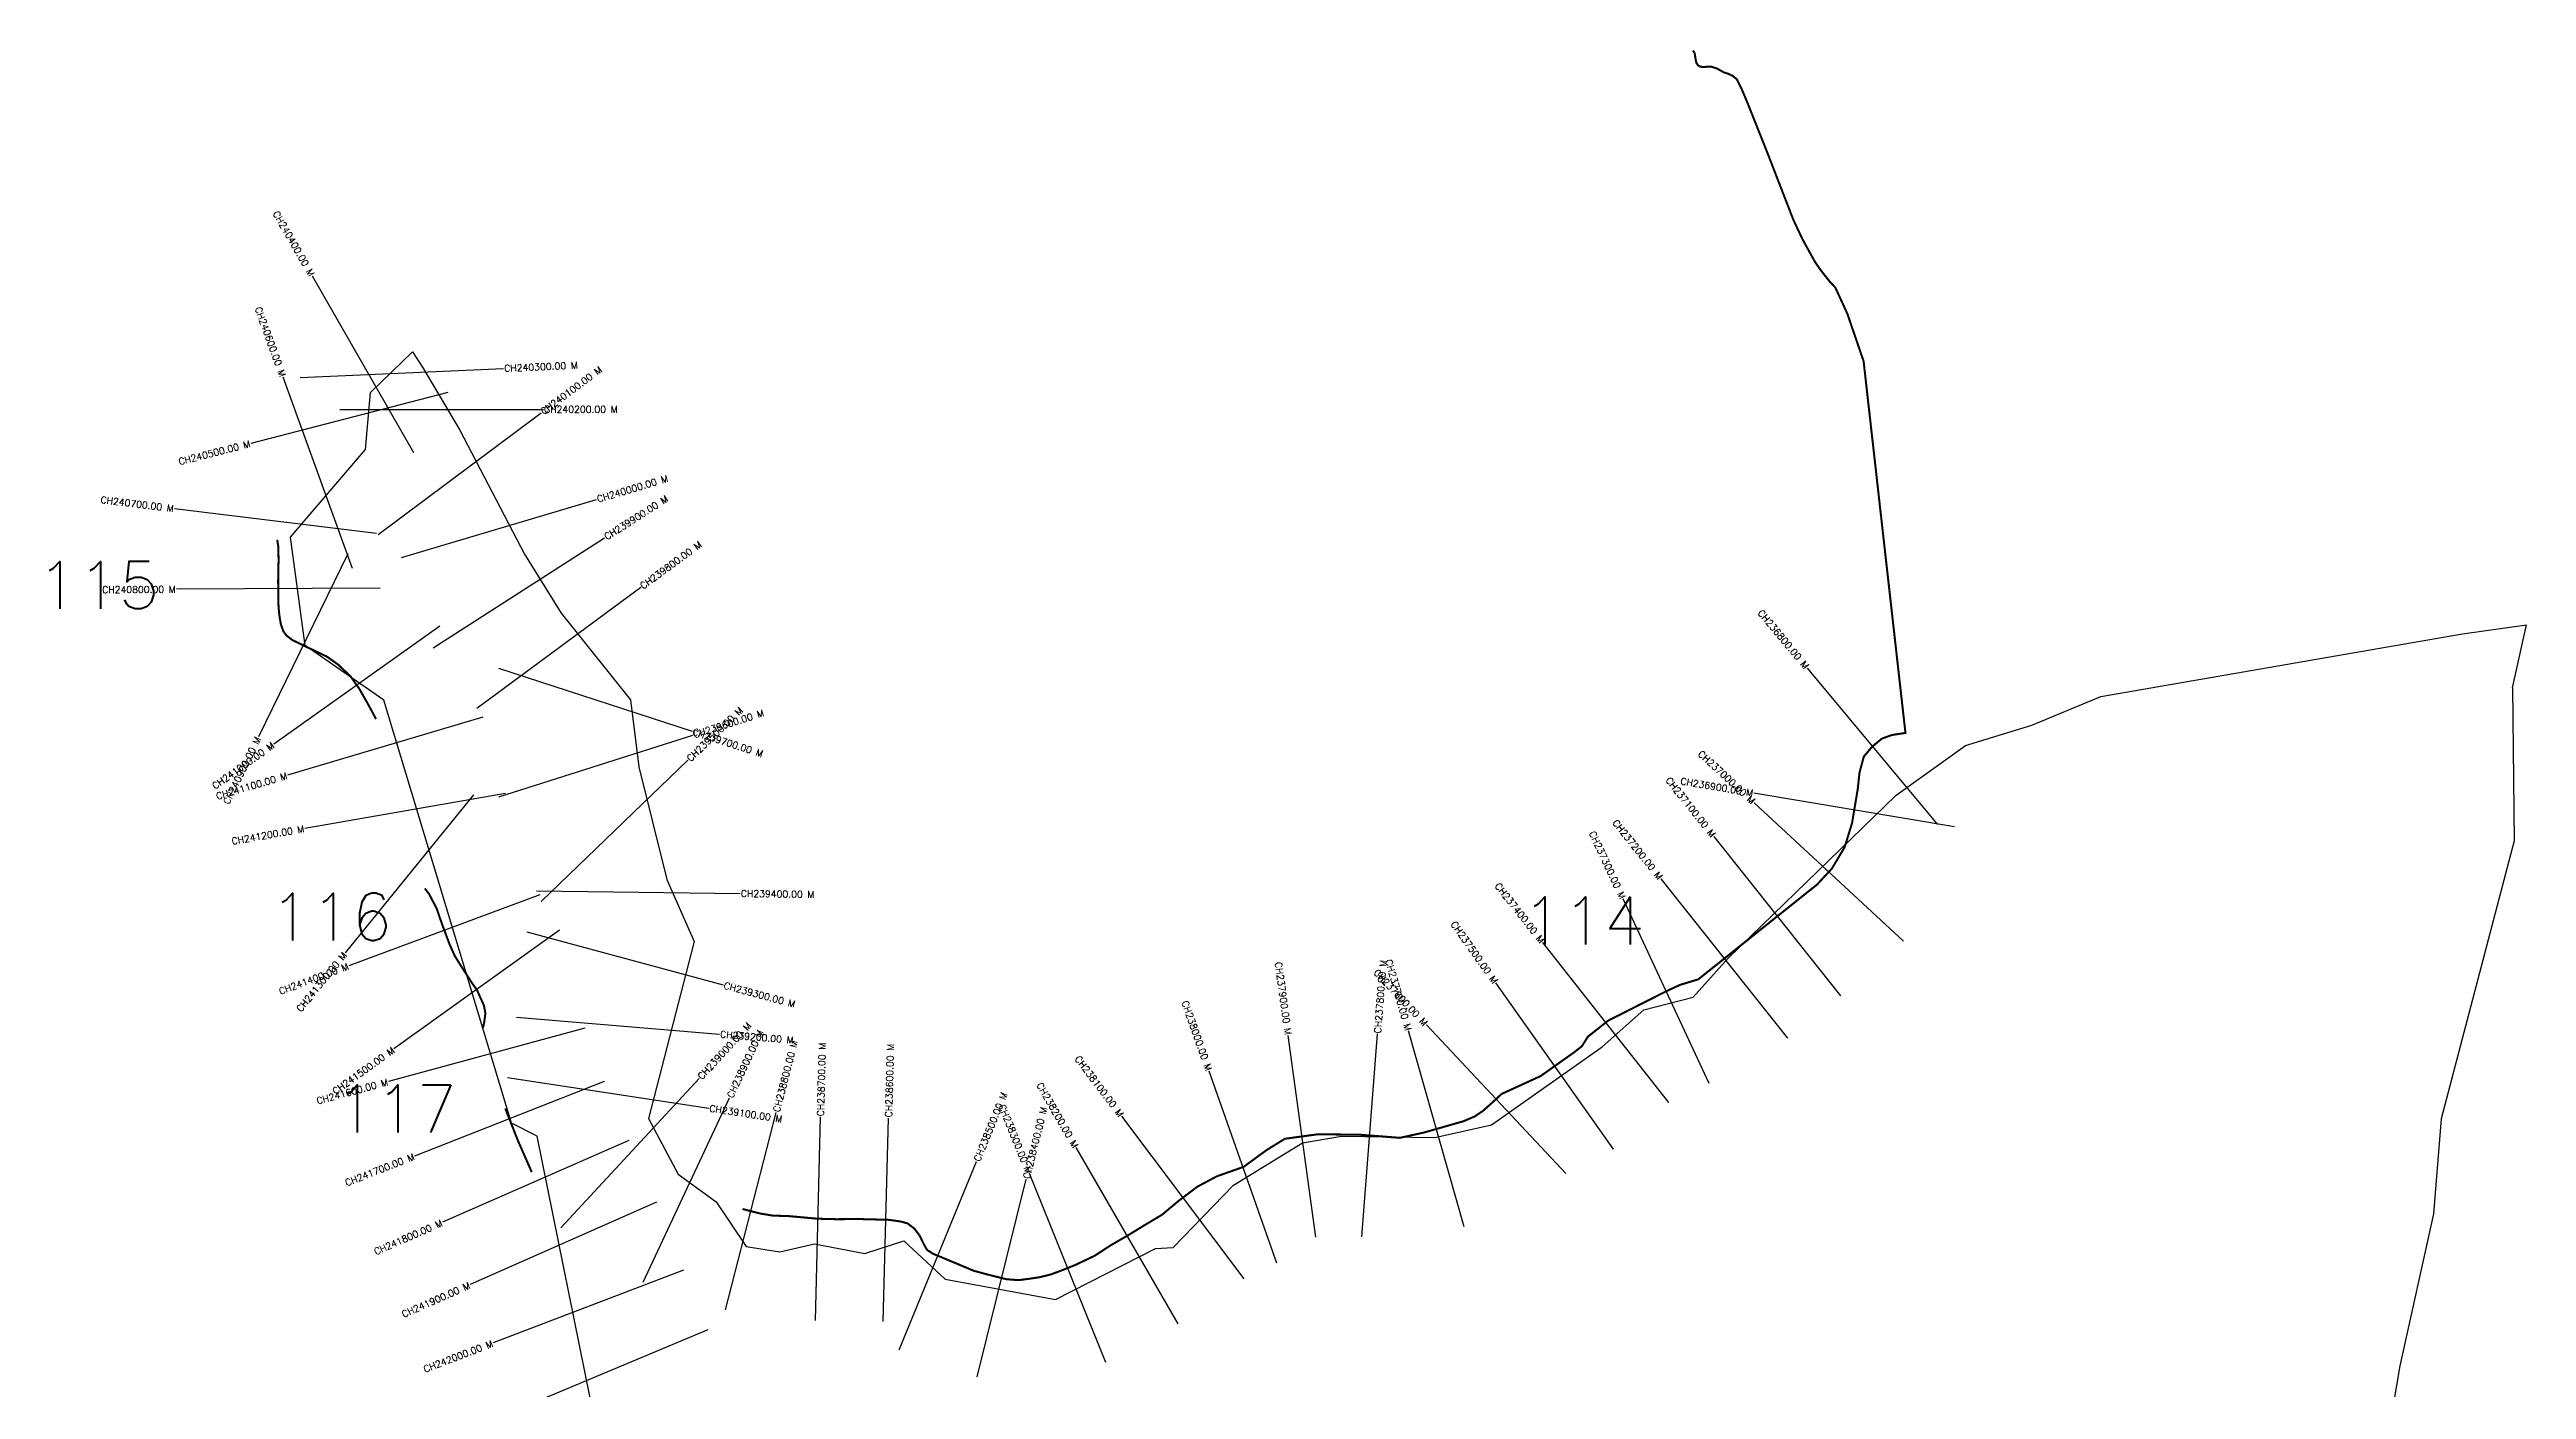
# Model space of a CAD drawing. Header units: metres. Extents: x 278557 to 282207, y 2047960 to 2051775.
# Drawn here: x 278557 to 282207, y 2049801 to 2051775 of the extents above; entities that cross this region are included whole.
import ezdxf
from ezdxf.enums import TextEntityAlignment as Align

# ---------------------------------------------------------------- set-up
doc = ezdxf.new("R2010")
doc.units = ezdxf.units.M
for name, color, linetype in [('CS', 134, 'Continuous'), ('CSMark', 6, 'Continuous'), ('NATURALLY PROTECTED', 3, 'Continuous'), ('village', 3, 'Continuous')]:
    doc.layers.add(name, color=color, linetype=linetype)
doc.styles.get("Standard").update_dxf_attribs({"font": 'simplex.shx'})

msp = doc.modelspace()

# ---------------------------------------------------------------- linework, layer by layer
at = {"color": 6, "flags": 128}
msp.add_lwpolyline([(282186.2, 2050834.5), (282206.6, 2050927.5)], dxfattribs=at)
at = {"layer": 'CS'}
for p, q in [((279093.6, 2051181.1), (278944.1, 2051441.2)), ((279003.1, 2051010.5), (278900.9, 2051292.5)), ((278925.9, 2051292), (279225.6, 2051305.3)), ((279143.5, 2051269.6), (278853, 2051194.8)), ((278984.4, 2051244.9), (279284.4, 2051244.9)), ((279040.7, 2051060.6), (279281.2, 2051239.8)), ((279038.4, 2051062), (278740.6, 2051098.6)), ((279075.2, 2051026.5), (279362.7, 2051112.2)), ((278996.2, 2051032.1), (278864.5, 2050762.5)), ((279122, 2050893.6), (279374.5, 2051055.5)), ((279043.6, 2050981.5), (278743.6, 2050979.8)), ((279186.1, 2050804.9), (279427.7, 2050982.7)), ((279131.6, 2050925.5), (278887, 2050751.8)), ((279218.4, 2050863.7), (279503.7, 2050770.8)), ((281339, 2050633.1), (281147, 2050863.6)), ((279194.9, 2050791.2), (278907.4, 2050705.7)), ((279218.6, 2050674), (279504.6, 2050764.9)), ((279281.1, 2050519.9), (279497.3, 2050727.9)), ((279228.3, 2050678.9), (278932.7, 2050627.2)), ((279181.5, 2050677.1), (278992.4, 2050444.2)), ((281364, 2050629.7), (281068.1, 2050679.4)), ((281288.6, 2050461.5), (281068.5, 2050665.3)), ((281196.5, 2050381), (281009.4, 2050615.5)), ((281118.4, 2050318.6), (280931.3, 2050553.1)), ((279279, 2050529.6), (278997.8, 2050425.1)), ((279274.3, 2050535.5), (279574.3, 2050531.7)), ((281002.2, 2050251.5), (280875.6, 2050523.5)), ((279308, 2050477.4), (279064.1, 2050302.6)), ((279259.9, 2050475.1), (279549.5, 2050396.8)), ((280942.9, 2050223.8), (280757.3, 2050459.4)), ((280861.4, 2050154.9), (280688.1, 2050399.8)), ((279345.4, 2050333.2), (279055.9, 2050254.4)), ((279244.9, 2050349.2), (279543.9, 2050324.5)), ((280790.9, 2050119.2), (280585.5, 2050337.9)), ((280422.6, 2050025), (280382.1, 2050322.3)), ((280490.6, 2050025.5), (280513.5, 2050324.6)), ((280641.3, 2050040.4), (280559.4, 2050329)), ((279231.6, 2050260.5), (279528.2, 2050215.5)), ((279310, 2050038.9), (279513.7, 2050259.1)), ((280365.3, 2049987), (280265.6, 2050270)), ((279373.8, 2050254.4), (279094.6, 2050144.8)), ((279431.5, 2049958.7), (279558.5, 2050230.4)), ((279552.5, 2049918.4), (279627.2, 2050208.9)), ((279685.3, 2049902.4), (279692.7, 2050202.3)), ((279784.9, 2049900.9), (279793, 2050200.8)), ((280317.2, 2049963.9), (280136.6, 2050203.4)), ((279410.5, 2050167.8), (279135.8, 2050047.2)), ((280219.7, 2049897.4), (280069.6, 2050157.1)), ((279808.7, 2049859), (279922.4, 2050136.7)), ((280113.2, 2049840.7), (280000.7, 2050118.8)), ((279450.8, 2050076.8), (279176.5, 2049955.3)), ((279923.7, 2049819.4), (279995.8, 2050110.6)), ((279490.6, 2049976.7), (279210.4, 2049869.5)), ((279526.7, 2049888.5), (279250, 2049772.6))]:
    msp.add_line(p, q, dxfattribs=at)
at = {"layer": 'NATURALLY PROTECTED', "const_width": 3, "flags": 128}
for points in [[(280978.1, 2051773.6), (280979.9, 2051771.7), (280981.1, 2051768.6), (280982, 2051762.5), (280982.6, 2051758.7), (280983.6, 2051755.2), (280985.7, 2051751.8), (280989.2, 2051749.9), (280993.2, 2051749.3), (280999.2, 2051749.7), (281005.8, 2051749.7), (281013.8, 2051747.1), (281024.3, 2051741.2), (281029.8, 2051739.6), (281036.8, 2051736.4), (281042.9, 2051731.4), (281049.6, 2051718.2), (281058.9, 2051696.1), (281087.6, 2051624.1), (281126.3, 2051524.3), (281140, 2051495.2), (281158.3, 2051462), (281167.5, 2051448.9), (281179.9, 2051433.1), (281188.2, 2051424.4), (281206, 2051385.5), (281229.8, 2051316), (281291.5, 2050768.2), (281271.5, 2050765.1), (281256.8, 2050759.8), (281242.1, 2050747.6), (281230.1, 2050733.2), (281223.8, 2050709.7), (281221.2, 2050685.3), (281212.8, 2050635.2), (281201.9, 2050599.8), (281183, 2050568.2), (281161.3, 2050544.8), (280986.2, 2050405.1), (280959.1, 2050396.9), (280938.7, 2050387.4), (280853.5, 2050344.3), (280823.7, 2050320.8), (280814.6, 2050306.5), (280803, 2050297.4), (280753.9, 2050262.6), (280696.3, 2050236.2), (280684.7, 2050225.3), (280668.9, 2050211.3), (280657, 2050203.2), (280639.8, 2050195.9), (280581.6, 2050179.3), (280546.5, 2050171.6), (280485.6, 2050176.3), (280424.7, 2050176.7), (280377, 2050170.2), (280349.6, 2050153.2), (280316.2, 2050128.8), (280276.8, 2050114.9), (280248.2, 2050099.7), (280220.8, 2050079), (280195.9, 2050058.2), (280168.1, 2050041.6), (280145.1, 2050027.5), (280120.6, 2050013.4), (280096.5, 2049997.7), (280068, 2049984.2), (280049.1, 2049976.6), (280031.5, 2049970.1), (280016, 2049966.3), (280000.1, 2049963.9), (279984.8, 2049961.9), (279966.9, 2049963.2), (279941.6, 2049969.5), (279918.5, 2049975.7), (279897.6, 2049984.5), (279869.2, 2049996.4), (279858.2, 2050000.9), (279849.7, 2050006.5), (279844.7, 2050015.4), (279838.9, 2050027.3), (279831.3, 2050037.6), (279820.8, 2050045.6), (279810, 2050048.5), (279792.8, 2050050.8), (279750.2, 2050051.9), (279715.9, 2050051.7), (279688.6, 2050052.4), (279644.2, 2050056.4), (279622.9, 2050056.9), (279604.1, 2050060), (279580.6, 2050066), (279577.8, 2050066.8)], [(278892.1, 2051052.7), (278893.7, 2051042.7), (278894.1, 2051023.4), (278893.5, 2050992.6), (278893.7, 2050967), (278894.1, 2050952.4), (278895.7, 2050938.3), (278897.6, 2050927.8), (278901.2, 2050917.9), (278905.6, 2050911.8), (278914.6, 2050905), (278931.4, 2050896.8), (278949.6, 2050888.1), (278965.9, 2050880.3), (278982.2, 2050868.6), (279000.1, 2050851.6), (279012.9, 2050833.5), (279025.2, 2050811.9), (279036.4, 2050791.2), (279037.5, 2050788.4)], [(279109.6, 2050539.1), (279115.8, 2050531), (279127.1, 2050509.4), (279134.7, 2050487.3), (279146.1, 2050456.7), (279153.6, 2050439.9), (279161.5, 2050427.1), (279179.6, 2050399), (279186.6, 2050389.2), (279191.4, 2050378.3), (279196.8, 2050366.4), (279198.9, 2050354.9), (279197.1, 2050341.4), (279195.3, 2050333.8)], [(279228.2, 2050214.8), (279246.6, 2050168), (279267.2, 2050121.1)]]:
    msp.add_lwpolyline(points, dxfattribs=at)
at = {"layer": 'village', "color": 6}
for points in [[(279360.9, 2049749.9, 0), (279275, 2050173.9, 0), (279237.4, 2050193, 0), (279049.2, 2050816.3, 0), (278933.5, 2050897.2, 0), (278911.5, 2051056.5, 0), (279022.1, 2051185.6, 0), (279029.7, 2051269.9, 0), (279091.6, 2051329.5, 0), (279106, 2051307, 0), (279161.4, 2051214.4, 0), (279256.3, 2051031.6, 0), (279310.3, 2050944.5, 0), (279412.5, 2050816.9, 0), (279424.8, 2050718.3, 0), (279466.2, 2050552.2, 0), (279506.7, 2050461.1, 0), (279439.2, 2050200.3, 0), (279483.2, 2050118.1, 0)], [(279483.2, 2050118.1, 0), (279538.9, 2050077.5, 0), (279583.2, 2050011.4, 0), (279632.7, 2050003.7, 0), (279683.7, 2050015.3, 0), (279757.9, 2050001.3, 0), (279815.6, 2050019.9, 0), (279876.5, 2049963.4, 0), (280039.1, 2049933.5, 0), (280186.2, 2050008.6, 0), (280212.5, 2050010.2, 0), (280301.4, 2050101.8, 0), (280403, 2050164.2, 0), (280460.6, 2050174.1, 0), (280598.2, 2050171.9, 0), (280681.6, 2050190.7, 0), (280844.4, 2050305.6, 0), (280906.2, 2050360.4, 0), (280978.9, 2050378.7, 0), (281030.2, 2050436.1, 0), (281277.6, 2050676.4, 0), (281380, 2050749.7, 0), (281477.5, 2050779.8, 0), (281579.4, 2050821.9, 0), (282112.6, 2050914.2, 0), (282206.6, 2050927.5, 0)], [(282186.2, 2050834.5, 0), (282188.4, 2050609.2, 0), (282080.9, 2050199.5, 0), (282069.5, 2050059.8, 0), (282019.9, 2049835.8, 0), (282000.3, 2049719.6, 0)]]:
    msp.add_polyline3d(points, dxfattribs=at)

# ---------------------------------------------------------------- texts
at = {"char_height": 70, "attachment_point": 1}
for s, insert in [('115', (278538.6, 2051021)), ('116', (278881.6, 2050532.1)), ('114', (280726.9, 2050526.5)), ('117', (278977, 2050249.5))]:
    msp.add_mtext_dynamic_manual_height_columns(s, width=95.172, gutter_width=1, heights=[0], dxfattribs=dict(at, insert=insert))
at = {"layer": 'CSMark'}
for s, rotation, p in [('CH240400.00 M', 299.9013, (278943.6, 2051442.1)), ('CH240600.00 M', 289.9238, (278900.6, 2051293.5)), ('CH240500.00 M', 14.4282, (278852, 2051194.6)), ('CH240700.00 M', 352.9949, (278739.6, 2051098.7)), ('CH240800.00 M', 0.3195, (278742.6, 2050979.8)), ('CH236800.00 M', 309.7924, (281146.4, 2050864.4)), ('CH241000.00 M', 35.3751, (278886.2, 2050751.3)), ('CH240900.00 M', 63.9737, (278864.1, 2050761.6)), ('CH237000.00 M', 317.206, (281067.7, 2050666)), ('CH241100.00 M', 16.569, (278906.4, 2050705.4)), ('CH237100.00 M', 308.5837, (281008.8, 2050616.3)), ('CH236900.00 M', 350.4683, (281067.1, 2050679.5)), ('CH241200.00 M', 9.9162, (278931.8, 2050627.1)), ('CH237200.00 M', 308.5837, (280930.6, 2050553.9)), ('CH237300.00 M', 294.9527, (280875.2, 2050524.4)), ('CH237400.00 M', 308.2332, (280756.7, 2050460.2)), ('CH237500.00 M', 305.2818, (280687.5, 2050400.6)), ('CH241300.00 M', 50.9184, (278991.7, 2050443.4)), ('CH241400.00 M', 20.3732, (278996.8, 2050424.8)), ('CH237900.00 M', 277.7497, (280382, 2050323.3)), ('CH237600.00 M', 313.1963, (280584.8, 2050338.7)), ('CH237700.00 M', 285.8346, (280559.2, 2050329.9)), ('CH238000.00 M', 289.3975, (280265.3, 2050270.9)), ('CH241500.00 M', 35.6319, (279063.3, 2050302)), ('CH241600.00 M', 15.2281, (279055, 2050254.1)), ('CH238100.00 M', 307.0178, (280136, 2050204.2)), ('CH238200.00 M', 300.0155, (280069.1, 2050158)), ('CH238300.00 M', 292.0262, (280000.3, 2050119.7)), ('CH241700.00 M', 21.4299, (279093.7, 2050144.4)), ('CH241800.00 M', 23.703, (279134.9, 2050046.8)), ('CH241900.00 M', 23.8888, (279175.6, 2049954.9)), ('CH242000.00 M', 20.9468, (279209.5, 2049869.1))]:
    msp.add_text(s, height=10, rotation=rotation, dxfattribs=at).set_placement(p, align=Align.MIDDLE_RIGHT)
for s, rotation, p in [('CH240300.00 M', 2.5268, (279226.6, 2051305.3)), ('CH240100.00 M', 36.6879, (279282, 2051240.4)), ('CH240000.00 M', 16.5907, (279363.7, 2051112.5)), ('CH239900.00 M', 32.6628, (279375.4, 2051056.1)), ('CH239800.00 M', 36.3524, (279428.5, 2050983.3)), ('CH239500.00 M', 43.8966, (279498, 2050728.6)), ('CH239700.00 M', 341.9584, (279504.6, 2050770.5)), ('CH239600.00 M', 17.6296, (279505.5, 2050765.2)), ('CH239400.00 M', 359.265, (279575.3, 2050531.6)), ('CH237800.00 M', 85.6321, (280513.6, 2050325.6)), ('CH239300.00 M', 344.8693, (279550.5, 2050396.6)), ('CH239000.00 M', 47.2335, (279514.4, 2050259.9)), ('CH239200.00 M', 355.282, (279544.9, 2050324.4)), ('CH238900.00 M', 64.9485, (279558.9, 2050231.3)), ('CH238800.00 M', 75.5861, (279627.5, 2050209.9)), ('CH238700.00 M', 88.5923, (279692.7, 2050203.3)), ('CH238600.00 M', 88.4641, (279793, 2050201.8)), ('CH238500.00 M', 67.7265, (279922.8, 2050137.6)), ('CH239100.00 M', 351.3805, (279529.2, 2050215.3)), ('CH238400.00 M', 76.0897, (279996, 2050111.5))]:
    msp.add_text(s, height=10, rotation=rotation, dxfattribs=at).set_placement(p, align=Align.MIDDLE_LEFT)
msp.add_text('CH240200.00 M', height=10, dxfattribs=at).set_placement((279285.4, 2051244.9), align=Align.MIDDLE_LEFT)

doc.saveas('drawing.dxf')
